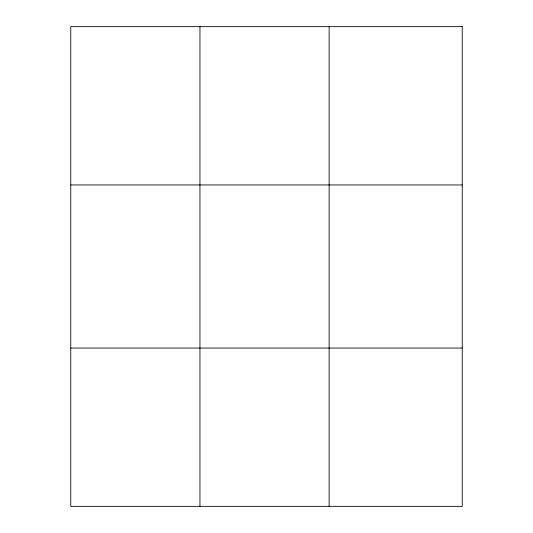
<?xml version="1.0" encoding="UTF-8"?>
<svg xmlns="http://www.w3.org/2000/svg" width="533" height="533" viewBox="0 0 533 533"><rect width="100%" height="100%" fill="white"/><g stroke="black" fill="none" stroke-linecap="round" stroke-linejoin="round"><path stroke-width="0.8" d="M199.948 26.65L199.948 506.35M329.141 26.65L329.141 506.35M70.756 184.951L462.244 184.951M70.756 348.049L462.244 348.049M462.244 26.65L462.244 506.35L70.756 506.35L70.756 26.65L462.244 26.65"/></g></svg>
